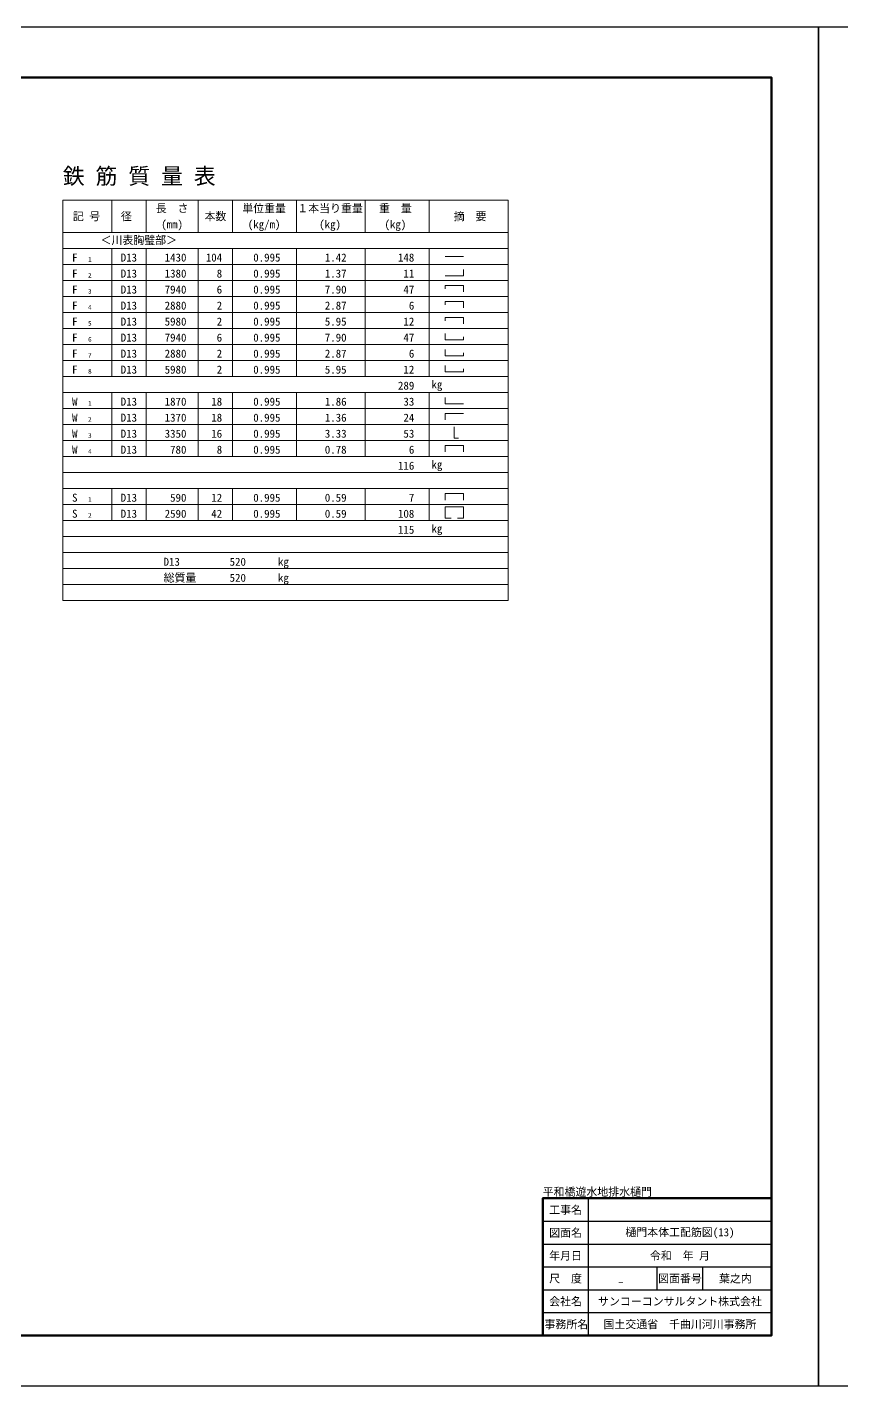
# Model space of a CAD drawing. Header units: millimetres. Extents: x 169470 to 758170, y -17820 to 11880.
# Drawn here: x 698827 to 716632, y -17820 to 11880 of the extents above; entities that cross this region are included whole.
import ezdxf
from ezdxf.enums import TextEntityAlignment as Align

# ---------------------------------------------------------------- set-up
doc = ezdxf.new("R2010")
doc.units = ezdxf.units.MM
doc.header["$LTSCALE"] = 50
doc.layers.get('Defpoints').update_dxf_attribs({"color": 151})
for name, color, linetype, lineweight in [('D-MTR-TXT', 7, 'Continuous', 13), ('D-STR-TXT', 7, 'Continuous', 13), ('D-TTL', 2, 'Continuous', 140), ('D-TTL-FRAM', 2, 'Continuous', 50), ('D-TTL-LINE', 7, 'Continuous', 25), ('D-TTL-TXT', 7, 'Continuous', 25)]:
    doc.layers.add(name, color=color, linetype=linetype, lineweight=lineweight)
doc.styles.add('MS ゴシック', font='MS Gothic.ttf')
doc.styles.add('YOKO_GOTHIC', font='MS Gothic.ttf')

msp = doc.modelspace()

# ---------------------------------------------------------------- linework, layer by layer
at = {"layer": 'D-STR-TXT'}
for p, q in [((709340.29, 8095.09), (699607.06, 8095.09)), ((699607.06, 8095.09), (699607.06, 7045.09)), ((700679.75, 8095.09), (700679.75, 7395.09)), ((701429.74, 8095.09), (701429.74, 7395.09)), ((702563.26, 8095.09), (702563.26, 7395.09)), ((703313.25, 8095.09), (703313.25, 7395.09)), ((704713.23, 8095.09), (704713.23, 7395.09)), ((706213.22, 8095.09), (706213.22, 7395.09)), ((707613.21, 8095.09), (707613.21, 7395.09)), ((709340.29, 8095.09), (709340.29, 7045.09)), ((699607.06, 7395.09), (709340.29, 7395.09)), ((699607.29, 7045.09), (699607.29, -654.91)), ((699607.29, 7045.09), (709340.29, 7045.09)), ((700680.29, 7045.09), (700680.29, 4245.09)), ((701430.29, 7045.09), (701430.29, 4245.09)), ((702563.29, 7045.09), (702563.29, 4245.09)), ((703313.29, 7045.09), (703313.29, 4245.09)), ((704713.29, 7045.09), (704713.29, 4245.09)), ((706213.29, 7045.09), (706213.29, 4245.09)), ((707613.29, 7045.09), (707613.29, 4245.09)), ((707963.29, 6870.09), (708363.29, 6870.09)), ((709340.29, 7045.09), (709340.29, -654.91)), ((699607.29, 6695.09), (709340.29, 6695.09)), ((708363.29, 6443.53), (708363.29, 6583.56)), ((699607.29, 6345.09), (709340.29, 6345.09)), ((707963.29, 6443.53), (708363.29, 6443.53)), ((699607.29, 5995.09), (709340.29, 5995.09)), ((708363.29, 6233.56), (707963.29, 6233.56)), ((707963.29, 6233.56), (707963.29, 6163.55)), ((708363.29, 6093.53), (708363.29, 6233.56)), ((699607.29, 5645.09), (709340.29, 5645.09)), ((708363.29, 5883.56), (707963.29, 5883.56)), ((707963.29, 5883.56), (707963.29, 5813.55)), ((708363.29, 5743.53), (708363.29, 5883.56)), ((708363.29, 5533.56), (707963.29, 5533.56)), ((707963.29, 5533.56), (707963.29, 5463.55)), ((708363.29, 5393.53), (708363.29, 5533.56)), ((699607.29, 5295.09), (709340.29, 5295.09)), ((707963.29, 5183.56), (707963.29, 5043.53)), ((708363.29, 5043.53), (708363.29, 5113.55)), ((699607.29, 4945.09), (709340.29, 4945.09)), ((707963.29, 5043.53), (708363.29, 5043.53)), ((707963.29, 4833.56), (707963.29, 4693.53)), ((708363.29, 4693.53), (708363.29, 4763.55)), ((699607.29, 4595.09), (709340.29, 4595.09)), ((707963.29, 4693.53), (708363.29, 4693.53)), ((707963.29, 4483.56), (707963.29, 4343.53)), ((699607.29, 4245.09), (709340.29, 4245.09)), ((707963.29, 4343.53), (708363.29, 4343.53)), ((708363.29, 4343.53), (708363.29, 4413.55)), ((699607.29, 3895.09), (709340.29, 3895.09)), ((700680.29, 3895.09), (700680.29, 2495.09)), ((701430.29, 3895.09), (701430.29, 2495.09)), ((702563.29, 3895.09), (702563.29, 2495.09)), ((703313.29, 3895.09), (703313.29, 2495.09)), ((704713.29, 3895.09), (704713.29, 2495.09)), ((706213.29, 3895.09), (706213.29, 2495.09)), ((707613.29, 3895.09), (707613.29, 2495.09)), ((707963.29, 3783.56), (707963.29, 3643.53)), ((707963.29, 3643.53), (708363.29, 3643.53)), ((699607.29, 3545.09), (709340.29, 3545.09)), ((707963.29, 3293.53), (707963.29, 3433.56)), ((707963.29, 3433.56), (708363.29, 3433.56)), ((699607.29, 3195.09), (709340.29, 3195.09)), ((708156.74, 2895.09), (708156.74, 3145.09)), ((699607.29, 2845.09), (709340.29, 2845.09)), ((707963.29, 2593.53), (707963.29, 2733.56)), ((707963.29, 2733.56), (708363.29, 2733.56)), ((708156.74, 2895.09), (708255.56, 2895.09)), ((708363.29, 2733.56), (708363.29, 2593.53)), ((699607.29, 2495.09), (709340.29, 2495.09)), ((699607.29, 2145.09), (709340.29, 2145.09)), ((699607.29, 1795.09), (709340.29, 1795.09)), ((700680.29, 1795.09), (700680.29, 1095.09)), ((701430.29, 1795.09), (701430.29, 1095.09)), ((702563.29, 1795.09), (702563.29, 1095.09)), ((703313.29, 1795.09), (703313.29, 1095.09)), ((704713.29, 1795.09), (704713.29, 1095.09)), ((706213.29, 1795.09), (706213.29, 1095.09)), ((707613.29, 1795.09), (707613.29, 1095.09)), ((707963.29, 1543.53), (707963.29, 1683.56)), ((707963.29, 1683.56), (708363.29, 1683.56)), ((708363.29, 1683.56), (708363.29, 1543.53)), ((699607.29, 1445.09), (709340.29, 1445.09)), ((707963.29, 1395.09), (707963.29, 1145.09)), ((707963.29, 1395.09), (708363.29, 1395.09)), ((708363.29, 1395.09), (708363.29, 1145.09)), ((699607.29, 1095.09), (709340.29, 1095.09)), ((707963.29, 1145.09), (708093.97, 1145.09)), ((708363.29, 1145.09), (708232.61, 1145.09)), ((699607.29, 745.09), (709340.29, 745.09)), ((699607.29, 395.09), (709340.29, 395.09)), ((699607.29, 45.09), (709340.29, 45.09)), ((699607.29, -304.91), (709340.29, -304.91)), ((699607.29, -654.91), (709340.29, -654.91))]:
    msp.add_line(p, q, dxfattribs=at)
at = {"layer": 'D-TTL'}
msp.add_lwpolyline([(675094.53, 10780), (675094.53, -16720), (715094.53, -16720), (715094.53, 10780)], close=True, dxfattribs=at)
at = {"layer": 'D-TTL-FRAM'}
msp.add_lwpolyline([(710094.53, -16720), (710094.53, -13720), (715094.53, -13720)], dxfattribs=at)
at = {"layer": 'D-TTL-LINE'}
for p, q in [((711094.53, -16720), (711094.53, -13720)), ((710094.53, -14220), (715094.53, -14220)), ((710094.53, -14720), (715094.53, -14720)), ((710094.53, -15220), (715094.53, -15220)), ((712594.53, -15720), (712594.53, -15220)), ((713594.53, -15720), (713594.53, -15220)), ((710094.53, -15720), (715094.53, -15720)), ((710094.53, -16220), (715094.53, -16220))]:
    msp.add_line(p, q, dxfattribs=at)
at = {"layer": 'Defpoints', "color": 1}
for points in [[(674069.53, 11880), (674069.53, -17820), (716119.53, -17820), (716119.53, 11880)], [(716119.53, 11880), (716119.53, -17820), (758169.53, -17820), (758169.53, 11880)]]:
    msp.add_lwpolyline(points, close=True, dxfattribs=at)

# ---------------------------------------------------------------- texts
at = {"layer": 'D-MTR-TXT', "style": 'MS ゴシック'}
msp.add_text('＜川表胸璧部＞', height=175, dxfattribs=at).set_placement((701266.93, 7228.7), align=Align.MIDDLE)
for s, height, p in [('F ', 175, (699808.37, 6756.64)), ('1', 100, (700158.37, 6756.64)), ('0.995', 175, (703768.37, 6756.64)), ('F ', 175, (699808.37, 6406.64)), ('0.995', 175, (703768.37, 6406.64)), ('2', 100, (700158.37, 6406.64)), ('F ', 175, (699808.37, 6056.64)), ('3', 100, (700158.37, 6056.64)), ('0.995', 175, (703768.37, 6056.64)), ('F ', 175, (699808.37, 5706.64)), ('4', 100, (700158.37, 5706.64)), ('0.995', 175, (703768.37, 5706.64)), ('F ', 175, (699808.37, 5356.64)), ('5', 100, (700158.37, 5356.64)), ('0.995', 175, (703768.37, 5356.64)), ('F ', 175, (699808.37, 5006.64)), ('6', 100, (700158.37, 5006.64)), ('0.995', 175, (703768.37, 5006.64)), ('F ', 175, (699808.37, 4656.64)), ('7', 100, (700158.37, 4656.64)), ('0.995', 175, (703768.37, 4656.64)), ('F ', 175, (699808.37, 4306.64)), ('0.995', 175, (703768.37, 4306.64)), ('8', 100, (700158.37, 4306.64)), ('W ', 175, (699808.37, 3606.64)), ('1', 100, (700158.37, 3606.64)), ('0.995', 175, (703768.37, 3606.64)), ('W ', 175, (699808.37, 3256.64)), ('2', 100, (700158.37, 3256.64)), ('0.995', 175, (703768.37, 3256.64)), ('W ', 175, (699808.37, 2906.64)), ('3', 100, (700158.37, 2906.64)), ('0.995', 175, (703768.37, 2906.64)), ('W ', 175, (699808.37, 2556.64)), ('0.995', 175, (703768.37, 2556.64)), ('4', 100, (700158.37, 2556.64)), ('S ', 175, (699808.37, 1506.64)), ('1', 100, (700158.37, 1506.64)), ('0.995', 175, (703768.37, 1506.64)), ('S ', 175, (699808.37, 1156.64)), ('2', 100, (700158.37, 1156.64)), ('0.995', 175, (703768.37, 1156.64)), ('D13', 175, (701808.37, 106.64)), ('kg', 175, (704308.37, 106.64)), ('総質量', 175, (701808.37, -243.36)), ('kg', 175, (704308.37, -243.36))]:
    msp.add_text(s, height=height, dxfattribs=at).set_placement(p)
for s, p in [('D13', (701228.37, 6756.64)), ('1430', (702308.37, 6756.64)), ('104', (703088.37, 6756.64)), ('1.42', (705808.37, 6756.64)), ('148', (707288.37, 6756.64)), ('D13', (701228.37, 6406.64)), ('1380', (702308.37, 6406.64)), ('8', (703088.37, 6406.64)), ('1.37', (705808.37, 6406.64)), ('11', (707288.37, 6406.64)), ('D13', (701228.37, 6056.64)), ('7940', (702308.37, 6056.64)), ('6', (703088.37, 6056.64)), ('7.90', (705808.37, 6056.64)), ('47', (707288.37, 6056.64)), ('D13', (701228.37, 5706.64)), ('2880', (702308.37, 5706.64)), ('2', (703088.37, 5706.64)), ('2.87', (705808.37, 5706.64)), ('6', (707288.37, 5706.64)), ('D13', (701228.37, 5356.64)), ('5980', (702308.37, 5356.64)), ('2', (703088.37, 5356.64)), ('5.95', (705808.37, 5356.64)), ('12', (707288.37, 5356.64)), ('D13', (701228.37, 5006.64)), ('7940', (702308.37, 5006.64)), ('6', (703088.37, 5006.64)), ('7.90', (705808.37, 5006.64)), ('47', (707288.37, 5006.64)), ('D13', (701228.37, 4656.64)), ('2880', (702308.37, 4656.64)), ('2', (703088.37, 4656.64)), ('2.87', (705808.37, 4656.64)), ('6', (707288.37, 4656.64)), ('D13', (701228.37, 4306.64)), ('5980', (702308.37, 4306.64)), ('2', (703088.37, 4306.64)), ('5.95', (705808.37, 4306.64)), ('12', (707288.37, 4306.64)), ('289', (707288.37, 3956.64)), ('D13', (701228.37, 3606.64)), ('1870', (702308.37, 3606.64)), ('18', (703088.37, 3606.64)), ('1.86', (705808.37, 3606.64)), ('33', (707288.37, 3606.64)), ('D13', (701228.37, 3256.64)), ('1370', (702308.37, 3256.64)), ('18', (703088.37, 3256.64)), ('1.36', (705808.37, 3256.64)), ('24', (707288.37, 3256.64)), ('D13', (701228.37, 2906.64)), ('3350', (702308.37, 2906.64)), ('16', (703088.37, 2906.64)), ('3.33', (705808.37, 2906.64)), ('53', (707288.37, 2906.64)), ('D13', (701228.37, 2556.64)), ('780', (702308.37, 2556.64)), ('0.78', (705808.37, 2556.64)), ('D13', (701228.37, 1506.64)), ('590', (702308.37, 1506.64)), ('12', (703088.37, 1506.64)), ('0.59', (705808.37, 1506.64)), ('7', (707288.37, 1506.64)), ('D13', (701228.37, 1156.64)), ('42', (703088.37, 1156.64)), ('0.59', (705808.37, 1156.64))]:
    msp.add_text(s, height=175, dxfattribs=at).set_placement(p, align=Align.RIGHT)
at = {"layer": 'D-MTR-TXT', "color": 1, "style": 'MS ゴシック'}
for s, p in [('8', (703088.37, 2556.64)), ('6', (707288.37, 2556.64)), ('116', (707288.37, 2206.64)), ('2590', (702308.37, 1156.64)), ('108', (707288.37, 1156.64)), ('115', (707288.37, 806.64)), ('520', (703608.37, 106.64)), ('520', (703608.37, -243.36))]:
    msp.add_text(s, height=175, dxfattribs=at).set_placement(p, align=Align.RIGHT)
at = {"layer": 'D-STR-TXT', "style": 'YOKO_GOTHIC'}
msp.add_text('鉄 筋 質 量 表 ', height=350, dxfattribs=at).set_placement((699607.06, 8345.09), align=Align.BOTTOM_LEFT)
for s, p in [('長  さ ', (702054.74, 7920.09)), ('単位重量 ', (704065.45, 7920.09)), ('１本当り重量 ', (705506.81, 7920.09)), ('重\u3000量 ', (706934.37, 7920.09)), ('記 号 ', (700184.15, 7745.09)), ('径 ', (701054.75, 7745.09)), ('本数 ', (703000.61, 7745.09)), ('摘\u3000要 ', (708566.56, 7745.09)), ('(mm) ', (702054.74, 7570.09)), ('(kg/m) ', (704065.45, 7570.09)), ('(kg) ', (705506.81, 7570.09)), ('(kg) ', (706934.37, 7570.09))]:
    msp.add_text(s, height=175, dxfattribs=at).set_placement(p, align=Align.MIDDLE_CENTER)
for p in [(707663.29, 4070.09), (707663.29, 2320.09), (707663.29, 920.09)]:
    msp.add_text('kg ', height=175, dxfattribs=at).set_placement(p, align=Align.MIDDLE_LEFT)
at = {"layer": 'D-TTL-TXT', "style": 'MS ゴシック'}
msp.add_text('平和橋遊水地排水樋門', height=175, dxfattribs=at).set_placement((710094.53, -13720), align=Align.BOTTOM_LEFT)
for s, p in [('工事名', (710594.53, -13970)), ('図面名', (710594.53, -14470)), ('樋門本体工配筋図(13)', (713094.53, -14470)), ('年月日', (710594.53, -14970)), ('令和  年 月', (713094.53, -14970)), ('尺\u3000度', (710594.53, -15470)), ('図面番号', (713094.53, -15470)), ('葉之内', (714304.43, -15470)), ('_', (711804.43, -15470)), ('会社名', (710594.53, -15970)), ('サンコーコンサルタント株式会社', (713094.53, -15970)), ('事務所名', (710610.6, -16470)), ('国土交通省\u3000千曲川河川事務所', (713094.53, -16470))]:
    msp.add_text(s, height=175, dxfattribs=at).set_placement(p, align=Align.MIDDLE)

doc.saveas('drawing.dxf')
